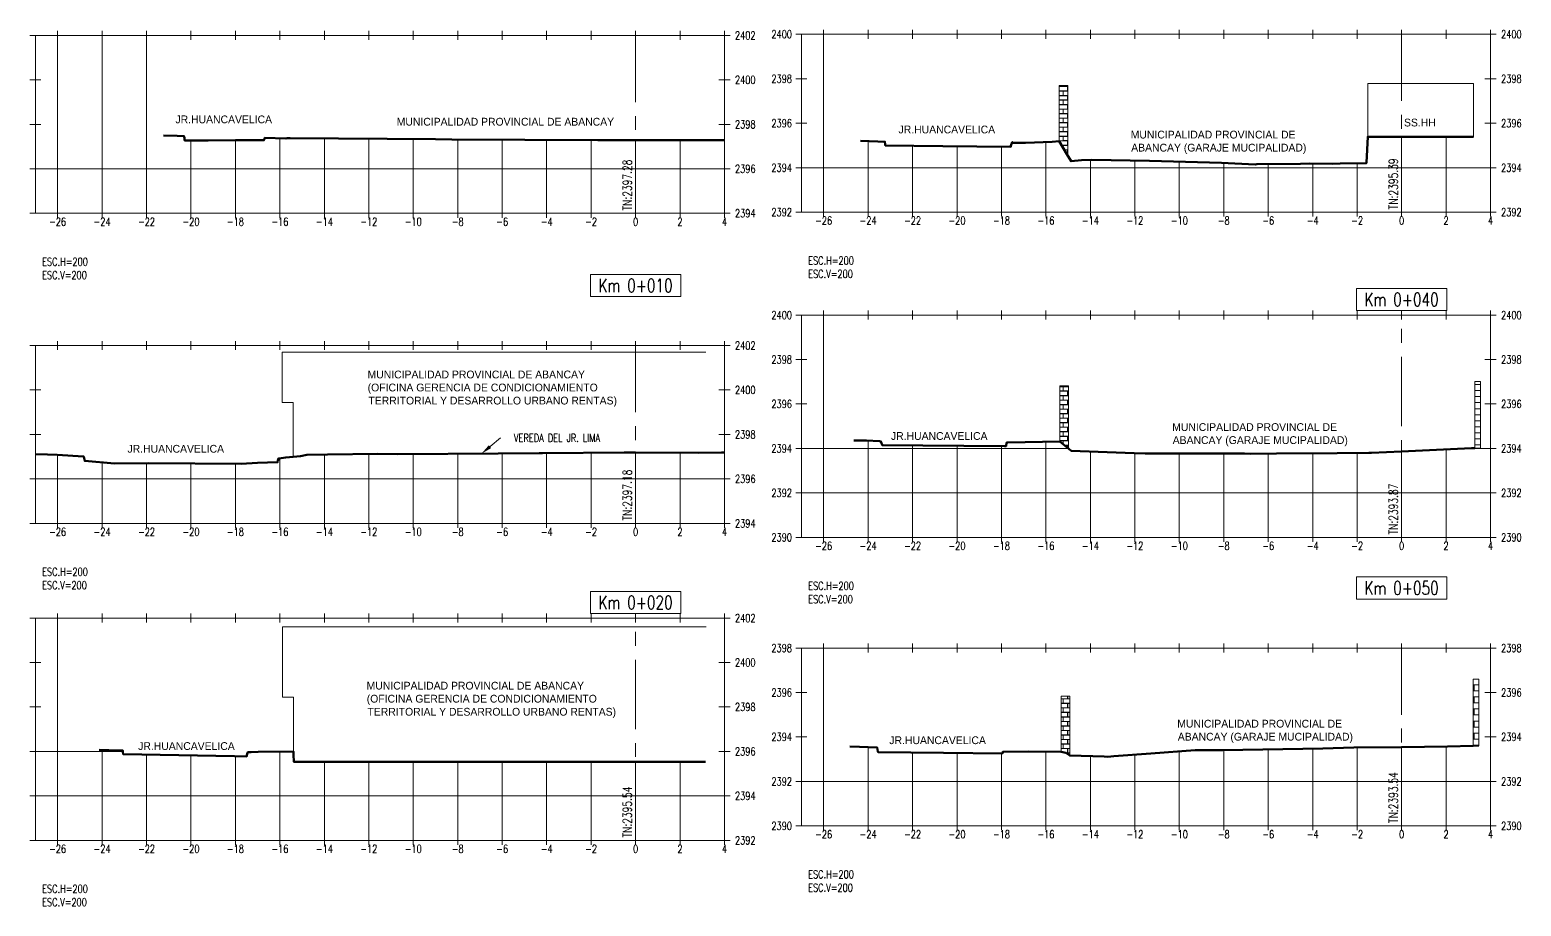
# Model space of a CAD drawing. Header units: metres. Extents: x 0 to 730306, y 0 to 8491524.
# Drawn here: x 729641.9 to 729708.9, y 8491350.7 to 8491390.1 of the extents above; entities that cross this region are included whole.
import ezdxf

# ---------------------------------------------------------------- set-up
doc = ezdxf.new("R2010")
doc.units = ezdxf.units.M
doc.linetypes.add('CENTER', pattern=[2, 1.25, -0.25, 0.25, -0.25])
for name, color, linetype in [('C-ROAD-PROF-TTLB', 5, 'Continuous'), ('C-ROAD-SCTN-TEXT', 2, 'Continuous'), ('C-ROAD-SECT-GRID', 7, 'Continuous'), ('C-ROAD-SECT-TEXT', 92, 'Continuous'), ('C-ROAD-SECT-TICK', 7, 'Continuous'), ('C-ROAD-SECT-TITL', 92, 'Continuous')]:
    doc.layers.add(name, color=color, linetype=linetype)
doc.styles.add('3.5mm', font='romans.shx', dxfattribs={"width": 0.75, "height": 3.5})
doc.styles.add('Estilo_Generado_6', font='stylu.ttf')
doc.styles.add('ROMANS-SP', font='simplex.shx', dxfattribs={"width": 0.75, "height": 1.8, "bigfont": '@extfont2.shx'})

# ---------------------------------------------------------------- blocks, each defined once
blk = doc.blocks.new('*U114')
at = {"color": 5, "linetype": 'Continuous', "lineweight": 50}
blk.add_lwpolyline([(729619.961, 8491301.178), (729620.579, 8491301.158), (729620.874, 8491301.151), (729620.898, 8491301.077), (729620.908, 8491300.962), (729621.96, 8491300.962), (729623.193, 8491300.972), (729624.469, 8491300.972), (729624.474, 8491300.965), (729624.494, 8491301.031), (729624.511, 8491301.072), (729625.464, 8491301.044), (729625.514, 8491301.055), (729625.564, 8491301.055), (729625.651, 8491301.055), (729632.2, 8491301.008), (729632.935, 8491301.005), (729639.498, 8491300.972), (729640.864, 8491300.964), (729641.194, 8491300.965), (729641.817, 8491300.966), (729645.194, 8491300.968)], dxfattribs=at)
blk = doc.blocks.new('*U115')
at = {"color": 5, "linetype": 'Continuous', "lineweight": 50}
blk.add_lwpolyline([(729614.194, 8491282.801), (729614.734, 8491282.781), (729615.169, 8491282.769), (729616.363, 8491282.69), (729616.367, 8491282.674), (729616.416, 8491282.491), (729617.753, 8491282.381), (729619.293, 8491282.397), (729623.446, 8491282.358), (729624.183, 8491282.402), (729625.087, 8491282.429), (729625.108, 8491282.53), (729625.14, 8491282.602), (729625.457, 8491282.645), (729626.124, 8491282.703), (729626.405, 8491282.769), (729627.338, 8491282.782), (729629.598, 8491282.803), (729630.501, 8491282.798), (729635.015, 8491282.82), (729636.857, 8491282.837), (729637.004, 8491282.846), (729640.677, 8491282.865), (729641.194, 8491282.864), (729644.035, 8491282.856), (729645.057, 8491282.871), (729645.194, 8491282.872)], dxfattribs=at)
blk = doc.blocks.new('*U116')
at = {"color": 5, "linetype": 'Continuous', "lineweight": 50}
blk.add_lwpolyline([(729617.062, 8491265.747), (729617.504, 8491265.731), (729618.131, 8491265.718), (729618.132, 8491265.645), (729618.139, 8491265.559), (729623.15, 8491265.469), (729623.693, 8491265.459), (729623.742, 8491265.625), (729623.745, 8491265.645), (729623.908, 8491265.65), (729624.22, 8491265.659), (729625.809, 8491265.677), (729625.811, 8491265.549), (729625.818, 8491265.216), (729626.512, 8491265.215), (729633.679, 8491265.208), (729635.056, 8491265.208), (729636.781, 8491265.216), (729638.263, 8491265.22), (729641.194, 8491265.22), (729641.71, 8491265.22), (729644.333, 8491265.216)], dxfattribs=at)
blk = doc.blocks.new('*U117')
at = {"color": 5, "linetype": 'Continuous', "lineweight": 50}
blk.add_lwpolyline([(729616.849, 8491248.881), (729617.631, 8491248.859), (729617.895, 8491248.85), (729617.951, 8491248.855), (729617.961, 8491248.729), (729617.965, 8491248.682), (729620.557, 8491248.651), (729623.612, 8491248.613), (729623.618, 8491248.664), (729623.677, 8491248.83), (729623.72, 8491248.796), (729624.277, 8491248.805), (729625.467, 8491248.838), (729625.786, 8491248.871), (729626.134, 8491248.285), (729626.329, 8491247.972), (729626.789, 8491248.017), (729627.266, 8491248.034), (729629.846, 8491247.995), (729633.089, 8491247.903), (729634.6, 8491247.826), (729634.68, 8491247.837), (729636.644, 8491247.853), (729637.061, 8491247.867), (729638.086, 8491247.855), (729638.431, 8491247.862), (729639.602, 8491247.881), (729639.605, 8491247.88), (729639.608, 8491247.913), (729639.67, 8491249.069), (729641.194, 8491249.069), (729642.838, 8491249.069), (729644.43, 8491249.069)], dxfattribs=at)
blk = doc.blocks.new('*U118')
at = {"color": 5, "linetype": 'Continuous', "lineweight": 50}
blk.add_lwpolyline([(729616.557, 8491232.042), (729616.578, 8491232.031), (729617.117, 8491232.031), (729617.707, 8491232.004), (729617.769, 8491231.998), (729617.826, 8491231.842), (729617.827, 8491231.825), (729623.323, 8491231.782), (729623.398, 8491231.781), (729623.399, 8491231.784), (729623.424, 8491231.943), (729623.484, 8491231.944), (729625.815, 8491231.996), (729626.229, 8491231.665), (729626.331, 8491231.576), (729629.157, 8491231.475), (729629.665, 8491231.454), (729630.091, 8491231.454), (729634.13, 8491231.452), (729634.398, 8491231.431), (729635.567, 8491231.447), (729638.288, 8491231.471), (729639.719, 8491231.48), (729639.847, 8491231.484), (729641.194, 8491231.547), (729644.337, 8491231.693), (729644.492, 8491231.697)], dxfattribs=at)
blk = doc.blocks.new('*U119')
at = {"color": 5, "linetype": 'Continuous', "lineweight": 50}
blk.add_lwpolyline([(729616.365, 8491215.246), (729616.805, 8491215.234), (729617.609, 8491215.206), (729617.631, 8491215.023), (729617.645, 8491215.003), (729620.593, 8491214.966), (729623.24, 8491214.94), (729623.256, 8491215.018), (729624.394, 8491215.027), (729625.876, 8491215.013), (729626.082, 8491214.963), (729626.264, 8491214.846), (729627.821, 8491214.796), (729627.982, 8491214.789), (729628.251, 8491214.811), (729629.914, 8491214.938), (729631.914, 8491215.092), (729633.145, 8491215.088), (729637.656, 8491215.16), (729639.042, 8491215.202), (729641.194, 8491215.225), (729643.262, 8491215.248), (729644.415, 8491215.279)], dxfattribs=at)

msp = doc.modelspace()

# ---------------------------------------------------------------- linework, layer by layer
for p, q in [((729688.159, 8491387.632), (729688.559, 8491387.632)), ((729706.864, 8491371.328), (729707.114, 8491371.328)), ((729706.788, 8491357.933), (729707.038, 8491357.933))]:
    msp.add_line(p, q)
at = {"linetype": 'Continuous', "lineweight": 5}
for p, q in [((729688.159, 8491387.595), (729688.336, 8491387.595)), ((729688.159, 8491387.585), (729688.539, 8491387.585)), ((729688.336, 8491387.595), (729688.336, 8491387.632)), ((729688.346, 8491387.595), (729688.346, 8491387.632)), ((729688.346, 8491387.595), (729688.559, 8491387.595)), ((729688.539, 8491387.391), (729688.539, 8491387.585)), ((729688.549, 8491387.585), (729688.559, 8491387.585)), ((729688.549, 8491387.391), (729688.549, 8491387.585)), ((729688.159, 8491387.391), (729688.539, 8491387.391)), ((729688.159, 8491387.382), (729688.336, 8491387.382)), ((729688.159, 8491387.188), (729688.336, 8491387.188)), ((729688.159, 8491387.179), (729688.539, 8491387.179)), ((729688.159, 8491386.985), (729688.539, 8491386.985)), ((729688.159, 8491386.975), (729688.336, 8491386.975)), ((729688.159, 8491386.782), (729688.336, 8491386.782)), ((729688.159, 8491386.772), (729688.539, 8491386.772)), ((729688.336, 8491387.188), (729688.336, 8491387.382)), ((729688.336, 8491386.782), (729688.336, 8491386.975)), ((729688.346, 8491387.382), (729688.559, 8491387.382)), ((729688.346, 8491387.188), (729688.346, 8491387.382)), ((729688.346, 8491387.188), (729688.559, 8491387.188)), ((729688.346, 8491386.975), (729688.559, 8491386.975)), ((729688.346, 8491386.782), (729688.346, 8491386.975)), ((729688.346, 8491386.782), (729688.559, 8491386.782)), ((729688.539, 8491386.985), (729688.539, 8491387.179)), ((729688.539, 8491386.579), (729688.539, 8491386.772)), ((729688.549, 8491387.391), (729688.559, 8491387.391)), ((729688.549, 8491387.179), (729688.559, 8491387.179)), ((729688.549, 8491386.985), (729688.549, 8491387.179)), ((729688.549, 8491386.985), (729688.559, 8491386.985)), ((729688.549, 8491386.772), (729688.559, 8491386.772)), ((729688.549, 8491386.579), (729688.549, 8491386.772)), ((729688.159, 8491386.579), (729688.539, 8491386.579)), ((729688.159, 8491386.569), (729688.336, 8491386.569)), ((729688.159, 8491386.375), (729688.336, 8491386.375)), ((729688.159, 8491386.366), (729688.539, 8491386.366)), ((729688.159, 8491386.172), (729688.539, 8491386.172)), ((729688.159, 8491386.163), (729688.336, 8491386.163)), ((729688.336, 8491386.375), (729688.336, 8491386.569)), ((729688.336, 8491385.969), (729688.336, 8491386.163)), ((729688.346, 8491386.569), (729688.559, 8491386.569)), ((729688.346, 8491386.375), (729688.346, 8491386.569)), ((729688.346, 8491386.375), (729688.559, 8491386.375)), ((729688.346, 8491386.163), (729688.559, 8491386.163)), ((729688.346, 8491385.969), (729688.346, 8491386.163)), ((729688.539, 8491386.172), (729688.539, 8491386.366)), ((729688.549, 8491386.579), (729688.559, 8491386.579)), ((729688.549, 8491386.366), (729688.559, 8491386.366)), ((729688.549, 8491386.172), (729688.549, 8491386.366)), ((729688.549, 8491386.172), (729688.559, 8491386.172)), ((729688.159, 8491385.969), (729688.336, 8491385.969)), ((729688.159, 8491385.959), (729688.539, 8491385.959)), ((729688.159, 8491385.766), (729688.539, 8491385.766)), ((729688.159, 8491385.756), (729688.336, 8491385.756)), ((729688.159, 8491385.563), (729688.336, 8491385.563)), ((729688.159, 8491385.553), (729688.539, 8491385.553)), ((729688.336, 8491385.563), (729688.336, 8491385.756)), ((729688.346, 8491385.969), (729688.559, 8491385.969)), ((729688.346, 8491385.756), (729688.559, 8491385.756)), ((729688.346, 8491385.563), (729688.346, 8491385.756)), ((729688.346, 8491385.563), (729688.559, 8491385.563)), ((729688.539, 8491385.766), (729688.539, 8491385.959)), ((729688.539, 8491385.359), (729688.539, 8491385.553)), ((729688.549, 8491385.959), (729688.559, 8491385.959)), ((729688.549, 8491385.766), (729688.549, 8491385.959)), ((729688.549, 8491385.766), (729688.559, 8491385.766)), ((729688.549, 8491385.553), (729688.559, 8491385.553)), ((729688.549, 8491385.359), (729688.549, 8491385.553)), ((729688.159, 8491385.359), (729688.539, 8491385.359)), ((729688.159, 8491385.35), (729688.336, 8491385.35)), ((729688.159, 8491385.147), (729688.539, 8491385.147)), ((729688.265, 8491384.953), (729688.539, 8491384.953)), ((729688.27, 8491384.943), (729688.336, 8491384.943)), ((729688.336, 8491385.156), (729688.336, 8491385.35)), ((729688.336, 8491384.832), (729688.336, 8491384.943)), ((729688.346, 8491385.35), (729688.559, 8491385.35)), ((729688.346, 8491385.156), (729688.346, 8491385.35)), ((729688.346, 8491385.156), (729688.559, 8491385.156)), ((729688.346, 8491384.943), (729688.559, 8491384.943)), ((729688.346, 8491384.816), (729688.346, 8491384.943)), ((729688.385, 8491384.75), (729688.559, 8491384.75)), ((729688.539, 8491384.953), (729688.539, 8491385.147)), ((729688.549, 8491385.147), (729688.559, 8491385.147)), ((729688.549, 8491384.953), (729688.549, 8491385.147)), ((729688.391, 8491384.74), (729688.539, 8491384.74)), ((729688.506, 8491384.547), (729688.539, 8491384.547)), ((729688.512, 8491384.537), (729688.559, 8491384.537)), ((729688.539, 8491384.547), (729688.539, 8491384.74)), ((729688.549, 8491384.74), (729688.559, 8491384.74)), ((729688.549, 8491384.547), (729688.549, 8491384.74)), ((729688.549, 8491384.547), (729688.559, 8491384.547)), ((729688.188, 8491374.1), (729688.539, 8491374.1)), ((729688.188, 8491374.09), (729688.336, 8491374.09)), ((729688.336, 8491373.897), (729688.336, 8491374.09)), ((729688.346, 8491374.09), (729688.588, 8491374.09)), ((729688.346, 8491373.897), (729688.346, 8491374.09)), ((729688.539, 8491374.1), (729688.539, 8491374.127)), ((729688.549, 8491374.1), (729688.549, 8491374.127)), ((729688.549, 8491374.1), (729688.588, 8491374.1)), ((729706.864, 8491374.184), (729707.114, 8491374.184)), ((729688.188, 8491373.897), (729688.336, 8491373.897)), ((729688.188, 8491373.887), (729688.539, 8491373.887)), ((729688.188, 8491373.694), (729688.539, 8491373.694)), ((729688.188, 8491373.684), (729688.336, 8491373.684)), ((729688.188, 8491373.49), (729688.336, 8491373.49)), ((729688.188, 8491373.481), (729688.539, 8491373.481)), ((729688.336, 8491373.49), (729688.336, 8491373.684)), ((729688.346, 8491373.897), (729688.588, 8491373.897)), ((729688.346, 8491373.684), (729688.588, 8491373.684)), ((729688.346, 8491373.49), (729688.346, 8491373.684)), ((729688.346, 8491373.49), (729688.588, 8491373.49)), ((729688.539, 8491373.694), (729688.539, 8491373.887)), ((729688.539, 8491373.287), (729688.539, 8491373.481)), ((729688.549, 8491373.887), (729688.588, 8491373.887)), ((729688.549, 8491373.694), (729688.549, 8491373.887)), ((729688.549, 8491373.694), (729688.588, 8491373.694)), ((729688.549, 8491373.481), (729688.588, 8491373.481)), ((729688.549, 8491373.287), (729688.549, 8491373.481)), ((729706.864, 8491373.913), (729707.114, 8491373.913)), ((729706.864, 8491373.642), (729707.114, 8491373.642)), ((729706.864, 8491373.371), (729707.114, 8491373.371)), ((729688.188, 8491373.287), (729688.539, 8491373.287)), ((729688.188, 8491373.278), (729688.336, 8491373.278)), ((729688.188, 8491373.084), (729688.336, 8491373.084)), ((729688.188, 8491373.074), (729688.539, 8491373.074)), ((729688.188, 8491372.881), (729688.539, 8491372.881)), ((729688.188, 8491372.871), (729688.336, 8491372.871)), ((729688.188, 8491372.678), (729688.336, 8491372.678)), ((729688.188, 8491372.668), (729688.539, 8491372.668)), ((729688.336, 8491373.084), (729688.336, 8491373.278)), ((729688.336, 8491372.678), (729688.336, 8491372.871)), ((729688.346, 8491373.278), (729688.588, 8491373.278)), ((729688.346, 8491373.084), (729688.346, 8491373.278)), ((729688.346, 8491373.084), (729688.588, 8491373.084)), ((729688.346, 8491372.871), (729688.588, 8491372.871)), ((729688.346, 8491372.678), (729688.346, 8491372.871)), ((729688.346, 8491372.678), (729688.588, 8491372.678)), ((729688.539, 8491372.881), (729688.539, 8491373.074)), ((729688.539, 8491372.474), (729688.539, 8491372.668)), ((729688.549, 8491373.287), (729688.588, 8491373.287)), ((729688.549, 8491373.074), (729688.588, 8491373.074)), ((729688.549, 8491372.881), (729688.549, 8491373.074)), ((729688.549, 8491372.881), (729688.588, 8491372.881)), ((729688.549, 8491372.668), (729688.588, 8491372.668)), ((729688.549, 8491372.474), (729688.549, 8491372.668)), ((729706.864, 8491373.1), (729707.114, 8491373.1)), ((729706.864, 8491372.829), (729707.114, 8491372.829)), ((729688.188, 8491372.474), (729688.539, 8491372.474)), ((729688.188, 8491372.465), (729688.336, 8491372.465)), ((729688.188, 8491372.271), (729688.336, 8491372.271)), ((729688.188, 8491372.262), (729688.539, 8491372.262)), ((729688.188, 8491372.068), (729688.539, 8491372.068)), ((729688.188, 8491372.058), (729688.336, 8491372.058)), ((729688.336, 8491372.271), (729688.336, 8491372.465)), ((729688.336, 8491371.865), (729688.336, 8491372.058)), ((729688.346, 8491372.465), (729688.588, 8491372.465)), ((729688.346, 8491372.271), (729688.346, 8491372.465)), ((729688.346, 8491372.271), (729688.588, 8491372.271)), ((729688.346, 8491372.058), (729688.588, 8491372.058)), ((729688.346, 8491371.865), (729688.346, 8491372.058)), ((729688.539, 8491372.068), (729688.539, 8491372.262)), ((729688.549, 8491372.474), (729688.588, 8491372.474)), ((729688.549, 8491372.262), (729688.588, 8491372.262)), ((729688.549, 8491372.068), (729688.549, 8491372.262)), ((729688.549, 8491372.068), (729688.588, 8491372.068)), ((729706.864, 8491372.558), (729707.114, 8491372.558)), ((729706.864, 8491372.287), (729707.114, 8491372.287)), ((729706.864, 8491372.016), (729707.114, 8491372.016)), ((729688.188, 8491371.865), (729688.336, 8491371.865)), ((729688.188, 8491371.855), (729688.539, 8491371.855)), ((729688.188, 8491371.662), (729688.539, 8491371.662)), ((729688.188, 8491371.652), (729688.336, 8491371.652)), ((729688.336, 8491371.509), (729688.336, 8491371.652)), ((729688.346, 8491371.865), (729688.588, 8491371.865)), ((729688.346, 8491371.652), (729688.588, 8491371.652)), ((729688.346, 8491371.501), (729688.346, 8491371.652)), ((729688.4, 8491371.458), (729688.588, 8491371.458)), ((729688.412, 8491371.449), (729688.539, 8491371.449)), ((729688.539, 8491371.662), (729688.539, 8491371.855)), ((729688.539, 8491371.347), (729688.539, 8491371.449)), ((729688.549, 8491371.855), (729688.588, 8491371.855)), ((729688.549, 8491371.662), (729688.549, 8491371.855)), ((729688.549, 8491371.662), (729688.588, 8491371.662)), ((729688.549, 8491371.449), (729688.588, 8491371.449)), ((729688.549, 8491371.339), (729688.549, 8491371.449)), ((729706.864, 8491371.746), (729707.114, 8491371.746)), ((729706.864, 8491371.475), (729707.114, 8491371.475)), ((729706.788, 8491360.678), (729707.038, 8491360.678)), ((729706.837, 8491360.407), (729706.837, 8491360.678)), ((729688.249, 8491360.053), (729688.539, 8491360.053)), ((729688.249, 8491360.044), (729688.336, 8491360.044)), ((729688.336, 8491359.85), (729688.336, 8491360.044)), ((729688.346, 8491360.044), (729688.649, 8491360.044)), ((729688.346, 8491359.85), (729688.346, 8491360.044)), ((729688.539, 8491360.053), (729688.539, 8491360.167)), ((729688.549, 8491360.053), (729688.549, 8491360.167)), ((729688.549, 8491360.053), (729688.649, 8491360.053)), ((729706.788, 8491360.407), (729707.038, 8491360.407)), ((729706.788, 8491360.136), (729707.038, 8491360.136)), ((729706.837, 8491359.865), (729706.837, 8491360.136)), ((729688.249, 8491359.85), (729688.336, 8491359.85)), ((729688.249, 8491359.841), (729688.539, 8491359.841)), ((729688.249, 8491359.647), (729688.539, 8491359.647)), ((729688.249, 8491359.638), (729688.336, 8491359.638)), ((729688.249, 8491359.444), (729688.336, 8491359.444)), ((729688.249, 8491359.434), (729688.539, 8491359.434)), ((729688.336, 8491359.444), (729688.336, 8491359.638)), ((729688.346, 8491359.85), (729688.649, 8491359.85)), ((729688.346, 8491359.638), (729688.649, 8491359.638)), ((729688.346, 8491359.444), (729688.346, 8491359.638)), ((729688.346, 8491359.444), (729688.649, 8491359.444)), ((729688.539, 8491359.647), (729688.539, 8491359.841)), ((729688.539, 8491359.241), (729688.539, 8491359.434)), ((729688.549, 8491359.841), (729688.649, 8491359.841)), ((729688.549, 8491359.647), (729688.549, 8491359.841)), ((729688.549, 8491359.647), (729688.649, 8491359.647)), ((729688.549, 8491359.434), (729688.649, 8491359.434)), ((729688.549, 8491359.241), (729688.549, 8491359.434)), ((729706.788, 8491359.865), (729707.038, 8491359.865)), ((729706.788, 8491359.594), (729707.038, 8491359.594)), ((729706.788, 8491359.323), (729707.038, 8491359.323)), ((729706.837, 8491359.323), (729706.837, 8491359.594)), ((729688.249, 8491359.241), (729688.539, 8491359.241)), ((729688.249, 8491359.231), (729688.336, 8491359.231)), ((729688.249, 8491359.037), (729688.336, 8491359.037)), ((729688.249, 8491359.028), (729688.539, 8491359.028)), ((729688.249, 8491358.834), (729688.539, 8491358.834)), ((729688.249, 8491358.825), (729688.336, 8491358.825)), ((729688.249, 8491358.631), (729688.336, 8491358.631)), ((729688.249, 8491358.622), (729688.539, 8491358.622)), ((729688.336, 8491359.037), (729688.336, 8491359.231)), ((729688.336, 8491358.631), (729688.336, 8491358.825)), ((729688.346, 8491359.231), (729688.649, 8491359.231)), ((729688.346, 8491359.037), (729688.346, 8491359.231)), ((729688.346, 8491359.037), (729688.649, 8491359.037)), ((729688.346, 8491358.825), (729688.649, 8491358.825)), ((729688.346, 8491358.631), (729688.346, 8491358.825)), ((729688.346, 8491358.631), (729688.649, 8491358.631)), ((729688.539, 8491358.834), (729688.539, 8491359.028)), ((729688.539, 8491358.428), (729688.539, 8491358.622)), ((729688.549, 8491359.241), (729688.649, 8491359.241)), ((729688.549, 8491359.028), (729688.649, 8491359.028)), ((729688.549, 8491358.834), (729688.549, 8491359.028)), ((729688.549, 8491358.834), (729688.649, 8491358.834)), ((729688.549, 8491358.622), (729688.649, 8491358.622)), ((729688.549, 8491358.428), (729688.549, 8491358.622)), ((729706.788, 8491359.052), (729707.038, 8491359.052)), ((729706.788, 8491358.781), (729707.038, 8491358.781)), ((729706.837, 8491358.781), (729706.837, 8491359.052)), ((729688.249, 8491358.428), (729688.539, 8491358.428)), ((729688.249, 8491358.418), (729688.336, 8491358.418)), ((729688.249, 8491358.225), (729688.336, 8491358.225)), ((729688.249, 8491358.215), (729688.539, 8491358.215)), ((729688.249, 8491358.021), (729688.539, 8491358.021)), ((729688.249, 8491358.012), (729688.336, 8491358.012)), ((729688.336, 8491358.225), (729688.336, 8491358.418)), ((729688.336, 8491357.818), (729688.336, 8491358.012)), ((729688.346, 8491358.418), (729688.649, 8491358.418)), ((729688.346, 8491358.225), (729688.346, 8491358.418)), ((729688.346, 8491358.225), (729688.649, 8491358.225)), ((729688.346, 8491358.012), (729688.649, 8491358.012)), ((729688.346, 8491357.818), (729688.346, 8491358.012)), ((729688.539, 8491358.021), (729688.539, 8491358.215)), ((729688.549, 8491358.428), (729688.649, 8491358.428)), ((729688.549, 8491358.215), (729688.649, 8491358.215)), ((729688.549, 8491358.021), (729688.549, 8491358.215)), ((729688.549, 8491358.021), (729688.649, 8491358.021)), ((729706.788, 8491358.51), (729707.038, 8491358.51)), ((729706.788, 8491358.239), (729707.038, 8491358.239)), ((729706.788, 8491357.968), (729707.038, 8491357.968)), ((729706.837, 8491358.239), (729706.837, 8491358.51)), ((729706.837, 8491357.933), (729706.837, 8491357.968)), ((729688.249, 8491357.818), (729688.336, 8491357.818)), ((729688.249, 8491357.809), (729688.539, 8491357.809)), ((729688.346, 8491357.818), (729688.649, 8491357.818)), ((729688.472, 8491357.606), (729688.649, 8491357.606)), ((729688.539, 8491357.615), (729688.539, 8491357.809)), ((729688.549, 8491357.809), (729688.649, 8491357.809)), ((729688.549, 8491357.615), (729688.549, 8491357.809)), ((729688.549, 8491357.615), (729688.649, 8491357.615))]:
    msp.add_line(p, q, dxfattribs=at)
at = {"lineweight": 9}
for points in [[(729688.159, 8491385.132), (729688.159, 8491387.632), (729688.559, 8491387.632), (729688.559, 8491384.461)], [(729688.188, 8491371.627), (729688.188, 8491374.127), (729688.588, 8491374.127), (729688.588, 8491371.308)], [(729707.114, 8491371.328), (729707.114, 8491374.328), (729706.864, 8491374.328), (729706.864, 8491371.328)], [(729707.038, 8491357.933), (729707.038, 8491360.933), (729706.788, 8491360.933), (729706.788, 8491357.933)], [(729688.249, 8491357.667), (729688.249, 8491360.167), (729688.649, 8491360.167), (729688.649, 8491357.5)]]:
    msp.add_lwpolyline(points, dxfattribs=at)
at = {"lineweight": 5}
for points in [[(729702.043, 8491385.33), (729702.043, 8491387.73), (729706.803, 8491387.73), (729706.803, 8491385.329)], [(729653.704, 8491373.385), (729653.704, 8491370.935), (729653.704, 8491373.385), (729653.204, 8491373.385), (729653.204, 8491375.639), (729672.263, 8491375.639)], [(729653.722, 8491360.13), (729653.722, 8491357.68), (729653.722, 8491360.13), (729653.222, 8491360.13), (729653.222, 8491363.282), (729672.281, 8491363.282)]]:
    msp.add_lwpolyline(points, dxfattribs=at)
at = {"color": 4, "lineweight": 5}
msp.add_lwpolyline([(729662.561, 8491371.393), (729663.035, 8491371.782)], dxfattribs=at)
msp.add_solid([(729662.613, 8491371.329), (729662.174, 8491371.077), (729662.508, 8491371.458)], dxfattribs=at)
at = {"layer": 'C-ROAD-PROF-TTLB', "color": 2, "linetype": 'Continuous', "lineweight": 9}
for p, q in [((729642.107, 8491381.889), (729642.107, 8491389.889)), ((729642.107, 8491389.889), (729673.107, 8491389.889)), ((729673.107, 8491381.889), (729673.107, 8491389.889)), ((729676.567, 8491381.941), (729676.567, 8491389.941)), ((729676.567, 8491389.941), (729707.567, 8491389.941)), ((729707.567, 8491381.941), (729707.567, 8491389.941)), ((729642.107, 8491381.889), (729673.107, 8491381.889)), ((729676.567, 8491381.941), (729707.567, 8491381.941)), ((729676.567, 8491367.312), (729676.567, 8491377.312)), ((729676.567, 8491377.312), (729707.567, 8491377.312)), ((729707.567, 8491367.312), (729707.567, 8491377.312)), ((729642.107, 8491367.941), (729642.107, 8491375.941)), ((729642.107, 8491375.941), (729673.107, 8491375.941)), ((729673.107, 8491367.941), (729673.107, 8491375.941)), ((729642.107, 8491367.941), (729673.107, 8491367.941)), ((729676.567, 8491367.312), (729707.567, 8491367.312)), ((729642.107, 8491353.683), (729642.107, 8491363.683)), ((729642.107, 8491363.683), (729673.107, 8491363.683)), ((729673.107, 8491353.683), (729673.107, 8491363.683)), ((729676.567, 8491354.335), (729676.567, 8491362.335)), ((729676.567, 8491362.335), (729707.567, 8491362.335)), ((729707.567, 8491354.335), (729707.567, 8491362.335)), ((729676.567, 8491354.335), (729707.567, 8491354.335)), ((729642.107, 8491353.683), (729673.107, 8491353.683))]:
    msp.add_line(p, q, dxfattribs=at)
at = {"layer": 'C-ROAD-PROF-TTLB', "color": 2, "linetype": 'CENTER', "lineweight": 9, "ltscale": 2.5}
for p, q in [((729669.107, 8491381.889), (729669.107, 8491389.889)), ((729703.567, 8491381.941), (729703.567, 8491389.941)), ((729703.567, 8491367.312), (729703.567, 8491377.312)), ((729669.107, 8491367.941), (729669.107, 8491375.941)), ((729669.107, 8491353.683), (729669.107, 8491363.683)), ((729703.567, 8491354.335), (729703.567, 8491362.335))]:
    msp.add_line(p, q, dxfattribs=at)
at = {"layer": 'C-ROAD-SECT-GRID', "color": 250, "linetype": 'Continuous', "lineweight": 0}
for p, q in [((729643.107, 8491381.889), (729643.107, 8491389.889)), ((729645.107, 8491381.889), (729645.107, 8491389.889)), ((729647.107, 8491381.889), (729647.107, 8491389.889)), ((729677.567, 8491381.941), (729677.567, 8491389.941)), ((729707.567, 8491381.941), (729707.567, 8491389.941)), ((729649.107, 8491381.889), (729649.107, 8491385.17)), ((729651.107, 8491381.889), (729651.107, 8491385.179)), ((729653.107, 8491381.889), (729653.107, 8491385.26)), ((729655.107, 8491381.889), (729655.107, 8491385.252)), ((729657.107, 8491381.889), (729657.107, 8491385.238)), ((729659.107, 8491381.889), (729659.107, 8491385.223)), ((729661.107, 8491381.889), (729661.107, 8491385.211)), ((729663.107, 8491381.889), (729663.107, 8491385.201)), ((729665.107, 8491381.889), (729665.107, 8491385.191)), ((729667.107, 8491381.889), (729667.107, 8491385.182)), ((729669.107, 8491381.889), (729669.107, 8491385.173)), ((729669.107, 8491381.889), (729669.107, 8491385.173)), ((729671.107, 8491381.889), (729671.107, 8491385.174)), ((729673.107, 8491381.889), (729673.107, 8491385.175)), ((729679.567, 8491381.941), (729679.567, 8491385.131)), ((729681.567, 8491381.941), (729681.567, 8491384.928)), ((729683.567, 8491381.941), (729683.567, 8491384.904)), ((729685.567, 8491381.941), (729685.567, 8491384.878)), ((729687.567, 8491381.941), (729687.567, 8491385.091)), ((729703.567, 8491381.941), (729703.567, 8491385.329)), ((729703.567, 8491381.941), (729703.567, 8491385.329)), ((729705.567, 8491381.941), (729705.567, 8491385.329)), ((729689.567, 8491381.941), (729689.567, 8491384.292)), ((729691.567, 8491381.941), (729691.567, 8491384.265)), ((729693.567, 8491381.941), (729693.567, 8491384.217)), ((729695.567, 8491381.941), (729695.567, 8491384.158)), ((729697.567, 8491381.941), (729697.567, 8491384.101)), ((729699.567, 8491381.941), (729699.567, 8491384.126)), ((729701.567, 8491381.941), (729701.567, 8491384.134)), ((729642.107, 8491383.889), (729673.107, 8491383.889)), ((729676.567, 8491383.941), (729707.567, 8491383.941)), ((729642.107, 8491381.889), (729673.107, 8491381.889)), ((729676.567, 8491381.941), (729707.567, 8491381.941)), ((729677.567, 8491367.312), (729677.567, 8491377.312)), ((729707.567, 8491367.312), (729707.567, 8491377.312)), ((729679.567, 8491367.312), (729679.567, 8491371.659)), ((729681.567, 8491367.312), (729681.567, 8491371.445)), ((729683.567, 8491367.312), (729683.567, 8491371.43)), ((729685.567, 8491367.312), (729685.567, 8491371.414)), ((729687.567, 8491367.312), (729687.567, 8491371.614)), ((729643.107, 8491367.941), (729643.107, 8491371.028)), ((729645.107, 8491367.941), (729645.107, 8491370.687)), ((729647.107, 8491367.941), (729647.107, 8491370.657)), ((729653.107, 8491367.941), (729653.107, 8491370.87)), ((729655.107, 8491367.941), (729655.107, 8491371.04)), ((729657.107, 8491367.941), (729657.107, 8491371.06)), ((729659.107, 8491367.941), (729659.107, 8491371.061)), ((729661.107, 8491367.941), (729661.107, 8491371.071)), ((729663.107, 8491367.941), (729663.107, 8491371.082)), ((729665.107, 8491367.941), (729665.107, 8491371.107)), ((729667.107, 8491367.941), (729667.107, 8491371.118)), ((729669.107, 8491367.941), (729669.107, 8491371.124)), ((729669.107, 8491367.941), (729669.107, 8491371.124)), ((729671.107, 8491367.941), (729671.107, 8491371.119)), ((729673.107, 8491367.941), (729673.107, 8491371.133)), ((729676.567, 8491371.312), (729688.583, 8491371.312)), ((729689.567, 8491367.312), (729689.567, 8491371.176)), ((729691.567, 8491367.312), (729691.567, 8491371.104)), ((729693.567, 8491367.312), (729693.567, 8491371.084)), ((729695.567, 8491367.312), (729695.567, 8491371.084)), ((729697.567, 8491367.312), (729697.567, 8491371.073)), ((729699.567, 8491367.312), (729699.567, 8491371.093)), ((729701.567, 8491367.312), (729701.567, 8491371.108)), ((729703.567, 8491367.312), (729703.567, 8491371.178)), ((729703.567, 8491367.312), (729703.567, 8491371.178)), ((729705.567, 8491367.312), (729705.567, 8491371.271)), ((729706.459, 8491371.312), (729707.567, 8491371.312)), ((729649.107, 8491367.941), (729649.107, 8491370.64)), ((729651.107, 8491367.941), (729651.107, 8491370.621)), ((729642.107, 8491369.941), (729673.107, 8491369.941)), ((729676.567, 8491369.312), (729707.567, 8491369.312)), ((729642.107, 8491367.941), (729673.107, 8491367.941)), ((729676.567, 8491367.312), (729707.567, 8491367.312)), ((729643.107, 8491353.683), (729643.107, 8491363.683)), ((729673.107, 8491353.683), (729673.107, 8491363.683)), ((729677.567, 8491354.335), (729677.567, 8491362.335)), ((729707.567, 8491354.335), (729707.567, 8491362.335)), ((729642.107, 8491357.683), (729646.044, 8491357.683)), ((729645.107, 8491353.683), (729645.107, 8491357.745)), ((729647.107, 8491353.683), (729647.107, 8491357.542)), ((729649.107, 8491353.683), (729649.107, 8491357.506)), ((729651.107, 8491353.683), (729651.107, 8491357.47)), ((729653.107, 8491353.683), (729653.107, 8491357.673)), ((729679.567, 8491354.335), (729679.567, 8491357.874)), ((729681.567, 8491354.335), (729681.567, 8491357.637)), ((729683.567, 8491354.335), (729683.567, 8491357.613)), ((729685.567, 8491354.335), (729685.567, 8491357.594)), ((729687.567, 8491354.335), (729687.567, 8491357.673)), ((729689.567, 8491354.335), (729689.567, 8491357.47)), ((729691.567, 8491354.335), (729691.567, 8491357.537)), ((729693.567, 8491354.335), (729693.567, 8491357.69)), ((729695.567, 8491354.335), (729695.567, 8491357.742)), ((729697.567, 8491354.335), (729697.567, 8491357.774)), ((729699.567, 8491354.335), (729699.567, 8491357.806)), ((729701.567, 8491354.335), (729701.567, 8491357.857)), ((729703.567, 8491354.335), (729703.567, 8491357.879)), ((729703.567, 8491354.335), (729703.567, 8491357.879)), ((729705.567, 8491354.335), (729705.567, 8491357.901)), ((729655.107, 8491353.683), (729655.107, 8491357.216)), ((729657.107, 8491353.683), (729657.107, 8491357.214)), ((729659.107, 8491353.683), (729659.107, 8491357.212)), ((729661.107, 8491353.683), (729661.107, 8491357.21)), ((729663.107, 8491353.683), (729663.107, 8491357.211)), ((729665.107, 8491353.683), (729665.107, 8491357.219)), ((729667.107, 8491353.683), (729667.107, 8491357.223)), ((729669.107, 8491353.683), (729669.107, 8491357.223)), ((729669.107, 8491353.683), (729669.107, 8491357.223)), ((729671.107, 8491353.683), (729671.107, 8491357.22)), ((729676.567, 8491356.335), (729707.567, 8491356.335)), ((729642.107, 8491355.683), (729673.107, 8491355.683)), ((729676.567, 8491354.335), (729707.567, 8491354.335)), ((729642.107, 8491353.683), (729673.107, 8491353.683))]:
    msp.add_line(p, q, dxfattribs=at)
at = {"layer": 'C-ROAD-SECT-TICK', "color": 2, "linetype": 'Continuous', "lineweight": 9}
for p, q in [((729677.567, 8491389.741), (729677.567, 8491390.141)), ((729679.567, 8491389.741), (729679.567, 8491390.141)), ((729681.567, 8491389.741), (729681.567, 8491390.141)), ((729683.567, 8491389.741), (729683.567, 8491390.141)), ((729685.567, 8491389.741), (729685.567, 8491390.141)), ((729687.567, 8491389.741), (729687.567, 8491390.141)), ((729689.567, 8491389.741), (729689.567, 8491390.141)), ((729691.567, 8491389.741), (729691.567, 8491390.141)), ((729693.567, 8491389.741), (729693.567, 8491390.141)), ((729695.567, 8491389.741), (729695.567, 8491390.141)), ((729697.567, 8491389.741), (729697.567, 8491390.141)), ((729699.567, 8491389.741), (729699.567, 8491390.141)), ((729701.567, 8491389.741), (729701.567, 8491390.141)), ((729703.567, 8491389.741), (729703.567, 8491390.141)), ((729703.567, 8491389.741), (729703.567, 8491390.141)), ((729705.567, 8491389.741), (729705.567, 8491390.141)), ((729707.567, 8491389.741), (729707.567, 8491390.141)), ((729641.857, 8491389.889), (729642.357, 8491389.889)), ((729643.107, 8491389.689), (729643.107, 8491390.089)), ((729645.107, 8491389.689), (729645.107, 8491390.089)), ((729647.107, 8491389.689), (729647.107, 8491390.089)), ((729649.107, 8491389.689), (729649.107, 8491390.089)), ((729651.107, 8491389.689), (729651.107, 8491390.089)), ((729653.107, 8491389.689), (729653.107, 8491390.089)), ((729655.107, 8491389.689), (729655.107, 8491390.089)), ((729657.107, 8491389.689), (729657.107, 8491390.089)), ((729659.107, 8491389.689), (729659.107, 8491390.089)), ((729661.107, 8491389.689), (729661.107, 8491390.089)), ((729663.107, 8491389.689), (729663.107, 8491390.089)), ((729665.107, 8491389.689), (729665.107, 8491390.089)), ((729667.107, 8491389.689), (729667.107, 8491390.089)), ((729669.107, 8491389.689), (729669.107, 8491390.089)), ((729669.107, 8491389.689), (729669.107, 8491390.089)), ((729671.107, 8491389.689), (729671.107, 8491390.089)), ((729672.857, 8491389.889), (729673.357, 8491389.889)), ((729673.107, 8491389.689), (729673.107, 8491390.089)), ((729676.317, 8491389.941), (729676.817, 8491389.941)), ((729707.317, 8491389.941), (729707.817, 8491389.941)), ((729641.857, 8491387.889), (729642.357, 8491387.889)), ((729672.857, 8491387.889), (729673.357, 8491387.889)), ((729676.317, 8491387.941), (729676.817, 8491387.941)), ((729707.317, 8491387.941), (729707.817, 8491387.941)), ((729641.857, 8491385.889), (729642.357, 8491385.889)), ((729672.857, 8491385.889), (729673.357, 8491385.889)), ((729676.317, 8491385.941), (729676.817, 8491385.941)), ((729707.317, 8491385.941), (729707.817, 8491385.941)), ((729641.857, 8491383.889), (729642.357, 8491383.889)), ((729672.857, 8491383.889), (729673.357, 8491383.889)), ((729676.317, 8491383.941), (729676.817, 8491383.941)), ((729707.317, 8491383.941), (729707.817, 8491383.941)), ((729643.107, 8491381.689), (729643.107, 8491382.089)), ((729645.107, 8491381.689), (729645.107, 8491382.089)), ((729647.107, 8491381.689), (729647.107, 8491382.089)), ((729649.107, 8491381.689), (729649.107, 8491382.089)), ((729651.107, 8491381.689), (729651.107, 8491382.089)), ((729653.107, 8491381.689), (729653.107, 8491382.089)), ((729655.107, 8491381.689), (729655.107, 8491382.089)), ((729657.107, 8491381.689), (729657.107, 8491382.089)), ((729659.107, 8491381.689), (729659.107, 8491382.089)), ((729661.107, 8491381.689), (729661.107, 8491382.089)), ((729663.107, 8491381.689), (729663.107, 8491382.089)), ((729665.107, 8491381.689), (729665.107, 8491382.089)), ((729667.107, 8491381.689), (729667.107, 8491382.089)), ((729669.107, 8491381.689), (729669.107, 8491382.089)), ((729669.107, 8491381.689), (729669.107, 8491382.089)), ((729671.107, 8491381.689), (729671.107, 8491382.089)), ((729673.107, 8491381.689), (729673.107, 8491382.089)), ((729677.567, 8491381.741), (729677.567, 8491382.141)), ((729679.567, 8491381.741), (729679.567, 8491382.141)), ((729681.567, 8491381.741), (729681.567, 8491382.141)), ((729683.567, 8491381.741), (729683.567, 8491382.141)), ((729685.567, 8491381.741), (729685.567, 8491382.141)), ((729687.567, 8491381.741), (729687.567, 8491382.141)), ((729689.567, 8491381.741), (729689.567, 8491382.141)), ((729691.567, 8491381.741), (729691.567, 8491382.141)), ((729693.567, 8491381.741), (729693.567, 8491382.141)), ((729695.567, 8491381.741), (729695.567, 8491382.141)), ((729697.567, 8491381.741), (729697.567, 8491382.141)), ((729699.567, 8491381.741), (729699.567, 8491382.141)), ((729701.567, 8491381.741), (729701.567, 8491382.141)), ((729703.567, 8491381.741), (729703.567, 8491382.141)), ((729703.567, 8491381.741), (729703.567, 8491382.141)), ((729705.567, 8491381.741), (729705.567, 8491382.141)), ((729707.567, 8491381.741), (729707.567, 8491382.141)), ((729641.857, 8491381.889), (729642.357, 8491381.889)), ((729672.857, 8491381.889), (729673.357, 8491381.889)), ((729676.317, 8491381.941), (729676.817, 8491381.941)), ((729707.317, 8491381.941), (729707.817, 8491381.941)), ((729677.567, 8491377.112), (729677.567, 8491377.512)), ((729679.567, 8491377.112), (729679.567, 8491377.512)), ((729681.567, 8491377.112), (729681.567, 8491377.512)), ((729683.567, 8491377.112), (729683.567, 8491377.512)), ((729685.567, 8491377.112), (729685.567, 8491377.512)), ((729687.567, 8491377.112), (729687.567, 8491377.512)), ((729689.567, 8491377.112), (729689.567, 8491377.512)), ((729691.567, 8491377.112), (729691.567, 8491377.512)), ((729693.567, 8491377.112), (729693.567, 8491377.512)), ((729695.567, 8491377.112), (729695.567, 8491377.512)), ((729697.567, 8491377.112), (729697.567, 8491377.512)), ((729699.567, 8491377.112), (729699.567, 8491377.512)), ((729701.567, 8491377.112), (729701.567, 8491377.512)), ((729703.567, 8491377.112), (729703.567, 8491377.512)), ((729703.567, 8491377.112), (729703.567, 8491377.512)), ((729705.567, 8491377.112), (729705.567, 8491377.512)), ((729707.567, 8491377.112), (729707.567, 8491377.512)), ((729676.317, 8491377.312), (729676.817, 8491377.312)), ((729707.317, 8491377.312), (729707.817, 8491377.312)), ((729643.107, 8491375.741), (729643.107, 8491376.141)), ((729645.107, 8491375.741), (729645.107, 8491376.141)), ((729647.107, 8491375.741), (729647.107, 8491376.141)), ((729649.107, 8491375.741), (729649.107, 8491376.141)), ((729651.107, 8491375.741), (729651.107, 8491376.141)), ((729653.107, 8491375.741), (729653.107, 8491376.141)), ((729655.107, 8491375.741), (729655.107, 8491376.141)), ((729657.107, 8491375.741), (729657.107, 8491376.141)), ((729659.107, 8491375.741), (729659.107, 8491376.141)), ((729661.107, 8491375.741), (729661.107, 8491376.141)), ((729663.107, 8491375.741), (729663.107, 8491376.141)), ((729665.107, 8491375.741), (729665.107, 8491376.141)), ((729667.107, 8491375.741), (729667.107, 8491376.141)), ((729669.107, 8491375.741), (729669.107, 8491376.141)), ((729669.107, 8491375.741), (729669.107, 8491376.141)), ((729671.107, 8491375.741), (729671.107, 8491376.141)), ((729673.107, 8491375.741), (729673.107, 8491376.141)), ((729641.857, 8491375.941), (729642.357, 8491375.941)), ((729672.857, 8491375.941), (729673.357, 8491375.941)), ((729676.317, 8491375.312), (729676.817, 8491375.312)), ((729707.317, 8491375.312), (729707.817, 8491375.312)), ((729641.857, 8491373.941), (729642.357, 8491373.941)), ((729672.857, 8491373.941), (729673.357, 8491373.941)), ((729676.317, 8491373.312), (729676.817, 8491373.312)), ((729707.317, 8491373.312), (729707.817, 8491373.312)), ((729641.857, 8491371.941), (729642.357, 8491371.941)), ((729672.857, 8491371.941), (729673.357, 8491371.941)), ((729676.317, 8491371.312), (729676.817, 8491371.312)), ((729707.317, 8491371.312), (729707.817, 8491371.312)), ((729641.857, 8491369.941), (729642.357, 8491369.941)), ((729672.857, 8491369.941), (729673.357, 8491369.941)), ((729676.317, 8491369.312), (729676.817, 8491369.312)), ((729707.317, 8491369.312), (729707.817, 8491369.312)), ((729643.107, 8491367.741), (729643.107, 8491368.141)), ((729645.107, 8491367.741), (729645.107, 8491368.141)), ((729647.107, 8491367.741), (729647.107, 8491368.141)), ((729649.107, 8491367.741), (729649.107, 8491368.141)), ((729651.107, 8491367.741), (729651.107, 8491368.141)), ((729653.107, 8491367.741), (729653.107, 8491368.141)), ((729655.107, 8491367.741), (729655.107, 8491368.141)), ((729657.107, 8491367.741), (729657.107, 8491368.141)), ((729659.107, 8491367.741), (729659.107, 8491368.141)), ((729661.107, 8491367.741), (729661.107, 8491368.141)), ((729663.107, 8491367.741), (729663.107, 8491368.141)), ((729665.107, 8491367.741), (729665.107, 8491368.141)), ((729667.107, 8491367.741), (729667.107, 8491368.141)), ((729669.107, 8491367.741), (729669.107, 8491368.141)), ((729669.107, 8491367.741), (729669.107, 8491368.141)), ((729671.107, 8491367.741), (729671.107, 8491368.141)), ((729673.107, 8491367.741), (729673.107, 8491368.141)), ((729641.857, 8491367.941), (729642.357, 8491367.941)), ((729672.857, 8491367.941), (729673.357, 8491367.941)), ((729676.317, 8491367.312), (729676.817, 8491367.312)), ((729677.567, 8491367.112), (729677.567, 8491367.512)), ((729679.567, 8491367.112), (729679.567, 8491367.512)), ((729681.567, 8491367.112), (729681.567, 8491367.512)), ((729683.567, 8491367.112), (729683.567, 8491367.512)), ((729685.567, 8491367.112), (729685.567, 8491367.512)), ((729687.567, 8491367.112), (729687.567, 8491367.512)), ((729689.567, 8491367.112), (729689.567, 8491367.512)), ((729691.567, 8491367.112), (729691.567, 8491367.512)), ((729693.567, 8491367.112), (729693.567, 8491367.512)), ((729695.567, 8491367.112), (729695.567, 8491367.512)), ((729697.567, 8491367.112), (729697.567, 8491367.512)), ((729699.567, 8491367.112), (729699.567, 8491367.512)), ((729701.567, 8491367.112), (729701.567, 8491367.512)), ((729703.567, 8491367.112), (729703.567, 8491367.512)), ((729703.567, 8491367.112), (729703.567, 8491367.512)), ((729705.567, 8491367.112), (729705.567, 8491367.512)), ((729707.317, 8491367.312), (729707.817, 8491367.312)), ((729707.567, 8491367.112), (729707.567, 8491367.512)), ((729641.857, 8491363.683), (729642.357, 8491363.683)), ((729643.107, 8491363.483), (729643.107, 8491363.883)), ((729645.107, 8491363.483), (729645.107, 8491363.883)), ((729647.107, 8491363.483), (729647.107, 8491363.883)), ((729649.107, 8491363.483), (729649.107, 8491363.883)), ((729651.107, 8491363.483), (729651.107, 8491363.883)), ((729653.107, 8491363.483), (729653.107, 8491363.883)), ((729655.107, 8491363.483), (729655.107, 8491363.883)), ((729657.107, 8491363.483), (729657.107, 8491363.883)), ((729659.107, 8491363.483), (729659.107, 8491363.883)), ((729661.107, 8491363.483), (729661.107, 8491363.883)), ((729663.107, 8491363.483), (729663.107, 8491363.883)), ((729665.107, 8491363.483), (729665.107, 8491363.883)), ((729667.107, 8491363.483), (729667.107, 8491363.883)), ((729669.107, 8491363.483), (729669.107, 8491363.883)), ((729669.107, 8491363.483), (729669.107, 8491363.883)), ((729671.107, 8491363.483), (729671.107, 8491363.883)), ((729672.857, 8491363.683), (729673.357, 8491363.683)), ((729673.107, 8491363.483), (729673.107, 8491363.883)), ((729676.317, 8491362.335), (729676.817, 8491362.335)), ((729677.567, 8491362.135), (729677.567, 8491362.535)), ((729679.567, 8491362.135), (729679.567, 8491362.535)), ((729681.567, 8491362.135), (729681.567, 8491362.535)), ((729683.567, 8491362.135), (729683.567, 8491362.535)), ((729685.567, 8491362.135), (729685.567, 8491362.535)), ((729687.567, 8491362.135), (729687.567, 8491362.535)), ((729689.567, 8491362.135), (729689.567, 8491362.535)), ((729691.567, 8491362.135), (729691.567, 8491362.535)), ((729693.567, 8491362.135), (729693.567, 8491362.535)), ((729695.567, 8491362.135), (729695.567, 8491362.535)), ((729697.567, 8491362.135), (729697.567, 8491362.535)), ((729699.567, 8491362.135), (729699.567, 8491362.535)), ((729701.567, 8491362.135), (729701.567, 8491362.535)), ((729703.567, 8491362.135), (729703.567, 8491362.535)), ((729703.567, 8491362.135), (729703.567, 8491362.535)), ((729705.567, 8491362.135), (729705.567, 8491362.535)), ((729707.317, 8491362.335), (729707.817, 8491362.335)), ((729707.567, 8491362.135), (729707.567, 8491362.535)), ((729641.857, 8491361.683), (729642.357, 8491361.683)), ((729672.857, 8491361.683), (729673.357, 8491361.683)), ((729676.317, 8491360.335), (729676.817, 8491360.335)), ((729707.317, 8491360.335), (729707.817, 8491360.335)), ((729641.857, 8491359.683), (729642.357, 8491359.683)), ((729672.857, 8491359.683), (729673.357, 8491359.683)), ((729676.317, 8491358.335), (729676.817, 8491358.335)), ((729707.317, 8491358.335), (729707.817, 8491358.335)), ((729641.857, 8491357.683), (729642.357, 8491357.683)), ((729672.857, 8491357.683), (729673.357, 8491357.683)), ((729676.317, 8491356.335), (729676.817, 8491356.335)), ((729707.317, 8491356.335), (729707.817, 8491356.335)), ((729641.857, 8491355.683), (729642.357, 8491355.683)), ((729672.857, 8491355.683), (729673.357, 8491355.683)), ((729643.107, 8491353.483), (729643.107, 8491353.883)), ((729645.107, 8491353.483), (729645.107, 8491353.883)), ((729647.107, 8491353.483), (729647.107, 8491353.883)), ((729649.107, 8491353.483), (729649.107, 8491353.883)), ((729651.107, 8491353.483), (729651.107, 8491353.883)), ((729653.107, 8491353.483), (729653.107, 8491353.883)), ((729655.107, 8491353.483), (729655.107, 8491353.883)), ((729657.107, 8491353.483), (729657.107, 8491353.883)), ((729659.107, 8491353.483), (729659.107, 8491353.883)), ((729661.107, 8491353.483), (729661.107, 8491353.883)), ((729663.107, 8491353.483), (729663.107, 8491353.883)), ((729665.107, 8491353.483), (729665.107, 8491353.883)), ((729667.107, 8491353.483), (729667.107, 8491353.883)), ((729669.107, 8491353.483), (729669.107, 8491353.883)), ((729669.107, 8491353.483), (729669.107, 8491353.883)), ((729671.107, 8491353.483), (729671.107, 8491353.883)), ((729673.107, 8491353.483), (729673.107, 8491353.883)), ((729676.317, 8491354.335), (729676.817, 8491354.335)), ((729677.567, 8491354.135), (729677.567, 8491354.535)), ((729679.567, 8491354.135), (729679.567, 8491354.535)), ((729681.567, 8491354.135), (729681.567, 8491354.535)), ((729683.567, 8491354.135), (729683.567, 8491354.535)), ((729685.567, 8491354.135), (729685.567, 8491354.535)), ((729687.567, 8491354.135), (729687.567, 8491354.535)), ((729689.567, 8491354.135), (729689.567, 8491354.535)), ((729691.567, 8491354.135), (729691.567, 8491354.535)), ((729693.567, 8491354.135), (729693.567, 8491354.535)), ((729695.567, 8491354.135), (729695.567, 8491354.535)), ((729697.567, 8491354.135), (729697.567, 8491354.535)), ((729699.567, 8491354.135), (729699.567, 8491354.535)), ((729701.567, 8491354.135), (729701.567, 8491354.535)), ((729703.567, 8491354.135), (729703.567, 8491354.535)), ((729703.567, 8491354.135), (729703.567, 8491354.535)), ((729705.567, 8491354.135), (729705.567, 8491354.535)), ((729707.317, 8491354.335), (729707.817, 8491354.335)), ((729707.567, 8491354.135), (729707.567, 8491354.535)), ((729641.857, 8491353.683), (729642.357, 8491353.683)), ((729672.857, 8491353.683), (729673.357, 8491353.683))]:
    msp.add_line(p, q, dxfattribs=at)
at = {"layer": 'C-ROAD-SECT-TITL', "color": 5, "linetype": 'Continuous', "lineweight": 9}
for points in [[(729667.075, 8491378.141), (729671.139, 8491378.141), (729671.139, 8491379.141), (729667.075, 8491379.141)], [(729701.535, 8491377.512), (729705.599, 8491377.512), (729705.599, 8491378.512), (729701.535, 8491378.512)], [(729701.535, 8491364.535), (729705.599, 8491364.535), (729705.599, 8491365.535), (729701.535, 8491365.535)], [(729667.075, 8491363.883), (729671.139, 8491363.883), (729671.139, 8491364.883), (729667.075, 8491364.883)]]:
    msp.add_3dface(points, dxfattribs=at)

# ---------------------------------------------------------------- block references
at = {"color": 7, "linetype": 'Continuous', "lineweight": 50}
for name, p in [('*U114', (27.913, 84.208)), ('*U117', (62.373, 136.26)), ('*U118', (62.373, 139.631)), ('*U115', (27.913, 88.26)), ('*U119', (62.373, 142.654)), ('*U116', (27.913, 92.002))]:
    msp.add_blockref(name, p, dxfattribs=at)

# ---------------------------------------------------------------- texts
at = {"lineweight": 5, "style": 'Estilo_Generado_6'}
for s, p in [('JR.HUANCAVELICA', (729648.409, 8491385.938)), ('MUNICIPALIDAD PROVINCIAL DE ABANCAY', (729658.361, 8491385.833)), ('SS.HH', (729703.675, 8491385.796)), ('JR.HUANCAVELICA', (729680.937, 8491385.483)), ('MUNICIPALIDAD PROVINCIAL DE', (729691.381, 8491385.254)), ('ABANCAY (GARAJE MUCIPALIDAD)', (729691.403, 8491384.667)), ('MUNICIPALIDAD PROVINCIAL DE ABANCAY', (729657.05, 8491374.464)), ('(OFICINA GERENCIA DE CONDICIONAMIENTO', (729657.056, 8491373.878)), ('TERRITORIAL Y DESARROLLO URBANO RENTAS)', (729657.089, 8491373.29)), ('JR.HUANCAVELICA', (729680.596, 8491371.697)), ('MUNICIPALIDAD PROVINCIAL DE', (729693.247, 8491372.098)), ('JR.HUANCAVELICA', (729646.25, 8491371.122)), ('ABANCAY (GARAJE MUCIPALIDAD)', (729693.269, 8491371.512)), ('MUNICIPALIDAD PROVINCIAL DE ABANCAY', (729657.008, 8491360.466)), ('(OFICINA GERENCIA DE CONDICIONAMIENTO', (729657.014, 8491359.88)), ('TERRITORIAL Y DESARROLLO URBANO RENTAS)', (729657.047, 8491359.293)), ('MUNICIPALIDAD PROVINCIAL DE', (729693.477, 8491358.757)), ('JR.HUANCAVELICA', (729646.731, 8491357.75)), ('JR.HUANCAVELICA', (729680.523, 8491358.012)), ('ABANCAY (GARAJE MUCIPALIDAD)', (729693.499, 8491358.171))]:
    msp.add_text(s, height=0.35, dxfattribs=at).set_placement(p)
at = {"color": 2, "lineweight": 5, "insert": (729663.635, 8491371.962), "char_height": 0.36, "attachment_point": 1, "style": 'ROMANS-SP'}
msp.add_mtext('VEREDA DEL JR. LIMA', dxfattribs=at)
at = {"layer": 'C-ROAD-SCTN-TEXT', "color": 4, "linetype": 'Continuous', "lineweight": 9, "char_height": 0.4, "attachment_point": 4, "rotation": 90, "style": 'ROMANS-SP'}
for s, insert in [('TN:2397.28', (729668.735, 8491382.016)), ('TN:2395.39', (729703.195, 8491382.068)), ('TN:2397.18', (729668.735, 8491368.068)), ('TN:2393.87', (729703.195, 8491367.439)), ('TN:2393.54', (729703.195, 8491354.462)), ('TN:2395.54', (729668.735, 8491353.81))]:
    msp.add_mtext(s, dxfattribs=dict(at, insert=insert))
at = {"layer": 'C-ROAD-SECT-TEXT', "color": 7, "linetype": 'Continuous', "lineweight": 5, "char_height": 0.36, "style": '3.5mm'}
for s, insert, attachment_point in [('2400', (729676.143, 8491389.941), 6), ('2400', (729708.043, 8491389.941), 4), ('2402', (729673.578, 8491389.889), 4), ('2398', (729676.143, 8491387.941), 6), ('2398', (729708.043, 8491387.941), 4), ('2400', (729673.578, 8491387.889), 4), ('2396', (729676.143, 8491385.941), 6), ('2396', (729708.043, 8491385.941), 4), ('2398', (729673.578, 8491385.889), 4), ('2394', (729676.143, 8491383.941), 6), ('2394', (729708.043, 8491383.941), 4), ('2396', (729673.578, 8491383.889), 4), ('2394', (729673.578, 8491381.889), 4), ('2392', (729676.143, 8491381.941), 6), ('2392', (729708.043, 8491381.941), 4), ('-26', (729643.107, 8491381.689), 2), ('-24', (729645.107, 8491381.689), 2), ('-22', (729647.107, 8491381.689), 2), ('-20', (729649.107, 8491381.689), 2), ('-18', (729651.107, 8491381.689), 2), ('-16', (729653.107, 8491381.689), 2), ('-14', (729655.107, 8491381.689), 2), ('-12', (729657.107, 8491381.689), 2), ('-10', (729659.107, 8491381.689), 2), ('-8', (729661.107, 8491381.689), 2), ('-6', (729663.107, 8491381.689), 2), ('-4', (729665.107, 8491381.689), 2), ('-2', (729667.107, 8491381.689), 2), ('0', (729669.107, 8491381.689), 2), ('0', (729669.107, 8491381.689), 2), ('2', (729671.107, 8491381.689), 2), ('4', (729673.107, 8491381.689), 2), ('-26', (729677.567, 8491381.741), 2), ('-24', (729679.567, 8491381.741), 2), ('-22', (729681.567, 8491381.741), 2), ('-20', (729683.567, 8491381.741), 2), ('-18', (729685.567, 8491381.741), 2), ('-16', (729687.567, 8491381.741), 2), ('-14', (729689.567, 8491381.741), 2), ('-12', (729691.567, 8491381.741), 2), ('-10', (729693.567, 8491381.741), 2), ('-8', (729695.567, 8491381.741), 2), ('-6', (729697.567, 8491381.741), 2), ('-4', (729699.567, 8491381.741), 2), ('-2', (729701.567, 8491381.741), 2), ('0', (729703.567, 8491381.741), 2), ('0', (729703.567, 8491381.741), 2), ('2', (729705.567, 8491381.741), 2), ('4', (729707.567, 8491381.741), 2), ('2400', (729676.143, 8491377.312), 6), ('2400', (729708.043, 8491377.312), 4), ('2402', (729673.578, 8491375.941), 4), ('2398', (729676.143, 8491375.312), 6), ('2398', (729708.043, 8491375.312), 4), ('2400', (729673.578, 8491373.941), 4), ('2396', (729676.143, 8491373.312), 6), ('2396', (729708.043, 8491373.312), 4), ('2398', (729673.578, 8491371.941), 4), ('2394', (729676.143, 8491371.312), 6), ('2394', (729708.043, 8491371.312), 4), ('2396', (729673.578, 8491369.941), 4), ('2392', (729676.143, 8491369.312), 6), ('2392', (729708.043, 8491369.312), 4), ('2394', (729673.578, 8491367.941), 4), ('-26', (729643.107, 8491367.741), 2), ('-24', (729645.107, 8491367.741), 2), ('-22', (729647.107, 8491367.741), 2), ('-20', (729649.107, 8491367.741), 2), ('-18', (729651.107, 8491367.741), 2), ('-16', (729653.107, 8491367.741), 2), ('-14', (729655.107, 8491367.741), 2), ('-12', (729657.107, 8491367.741), 2), ('-10', (729659.107, 8491367.741), 2), ('-8', (729661.107, 8491367.741), 2), ('-6', (729663.107, 8491367.741), 2), ('-4', (729665.107, 8491367.741), 2), ('-2', (729667.107, 8491367.741), 2), ('0', (729669.107, 8491367.741), 2), ('0', (729669.107, 8491367.741), 2), ('2', (729671.107, 8491367.741), 2), ('4', (729673.107, 8491367.741), 2), ('2390', (729676.143, 8491367.312), 6), ('2390', (729708.043, 8491367.312), 4), ('-26', (729677.567, 8491367.112), 2), ('-24', (729679.567, 8491367.112), 2), ('-22', (729681.567, 8491367.112), 2), ('-20', (729683.567, 8491367.112), 2), ('-18', (729685.567, 8491367.112), 2), ('-16', (729687.567, 8491367.112), 2), ('-14', (729689.567, 8491367.112), 2), ('-12', (729691.567, 8491367.112), 2), ('-10', (729693.567, 8491367.112), 2), ('-8', (729695.567, 8491367.112), 2), ('-6', (729697.567, 8491367.112), 2), ('-4', (729699.567, 8491367.112), 2), ('-2', (729701.567, 8491367.112), 2), ('0', (729703.567, 8491367.112), 2), ('0', (729703.567, 8491367.112), 2), ('2', (729705.567, 8491367.112), 2), ('4', (729707.567, 8491367.112), 2), ('2402', (729673.578, 8491363.683), 4), ('2398', (729676.143, 8491362.335), 6), ('2398', (729708.043, 8491362.335), 4), ('2400', (729673.578, 8491361.683), 4), ('2396', (729676.143, 8491360.335), 6), ('2396', (729708.043, 8491360.335), 4), ('2398', (729673.578, 8491359.683), 4), ('2394', (729676.143, 8491358.335), 6), ('2394', (729708.043, 8491358.335), 4), ('2396', (729673.578, 8491357.683), 4), ('2392', (729676.143, 8491356.335), 6), ('2392', (729708.043, 8491356.335), 4), ('2394', (729673.578, 8491355.683), 4), ('2390', (729676.143, 8491354.335), 6), ('-26', (729677.567, 8491354.135), 2), ('-24', (729679.567, 8491354.135), 2), ('-22', (729681.567, 8491354.135), 2), ('-20', (729683.567, 8491354.135), 2), ('-18', (729685.567, 8491354.135), 2), ('-16', (729687.567, 8491354.135), 2), ('-14', (729689.567, 8491354.135), 2), ('-12', (729691.567, 8491354.135), 2), ('-10', (729693.567, 8491354.135), 2), ('-8', (729695.567, 8491354.135), 2), ('-6', (729697.567, 8491354.135), 2), ('-4', (729699.567, 8491354.135), 2), ('-2', (729701.567, 8491354.135), 2), ('0', (729703.567, 8491354.135), 2), ('0', (729703.567, 8491354.135), 2), ('2', (729705.567, 8491354.135), 2), ('4', (729707.567, 8491354.135), 2), ('2390', (729708.043, 8491354.335), 4), ('-26', (729643.107, 8491353.483), 2), ('-24', (729645.107, 8491353.483), 2), ('-22', (729647.107, 8491353.483), 2), ('-20', (729649.107, 8491353.483), 2), ('-18', (729651.107, 8491353.483), 2), ('-16', (729653.107, 8491353.483), 2), ('-14', (729655.107, 8491353.483), 2), ('-12', (729657.107, 8491353.483), 2), ('-10', (729659.107, 8491353.483), 2), ('-8', (729661.107, 8491353.483), 2), ('-6', (729663.107, 8491353.483), 2), ('-4', (729665.107, 8491353.483), 2), ('-2', (729667.107, 8491353.483), 2), ('0', (729669.107, 8491353.483), 2), ('0', (729669.107, 8491353.483), 2), ('2', (729671.107, 8491353.483), 2), ('4', (729673.107, 8491353.483), 2), ('2392', (729673.578, 8491353.683), 4)]:
    msp.add_mtext(s, dxfattribs=dict(at, insert=insert, attachment_point=attachment_point))
at = {"layer": 'C-ROAD-SECT-TITL', "color": 92, "linetype": 'Continuous', "lineweight": 5, "char_height": 0.36, "attachment_point": 1, "style": '3.5mm'}
for insert in [(729642.408, 8491379.889), (729676.868, 8491379.941), (729642.408, 8491365.941), (729676.868, 8491365.312), (729676.868, 8491352.335), (729642.408, 8491351.683)]:
    msp.add_mtext('{\\C7;ESC.H=200\\PESC.V=200}', dxfattribs=dict(at, insert=insert))
at = {"layer": 'C-ROAD-SECT-TITL', "color": 5, "linetype": 'Continuous', "lineweight": 5, "char_height": 0.6, "attachment_point": 2, "style": '3.5mm'}
for s, insert in [('{\\C4;Km 0+010}', (729669.107, 8491378.941)), ('{\\C4;Km 0+040}', (729703.567, 8491378.312)), ('{\\C4;Km 0+050}', (729703.567, 8491365.335)), ('{\\C4;Km 0+020}', (729669.107, 8491364.683))]:
    msp.add_mtext(s, dxfattribs=dict(at, insert=insert))

doc.saveas('drawing.dxf')
